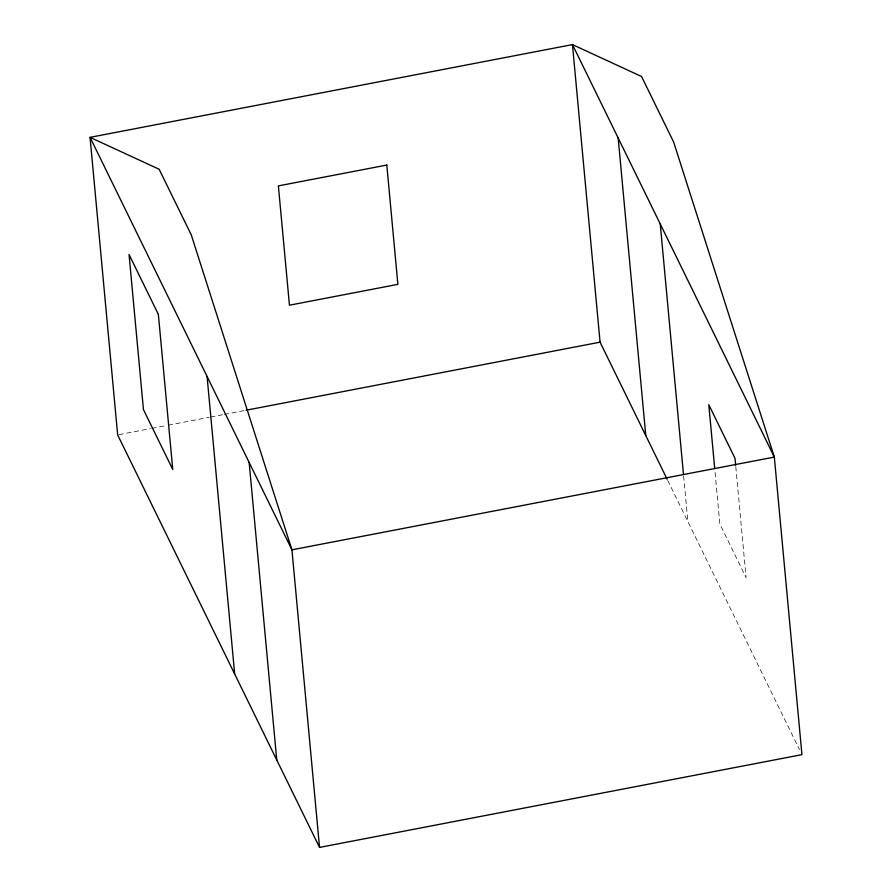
<?xml version="1.0" encoding="UTF-8"?>
<svg xmlns="http://www.w3.org/2000/svg" width="892" height="892" viewBox="0 0 892 892"><rect width="100%" height="100%" fill="white"/><g stroke="black" fill="none" stroke-linecap="round" stroke-linejoin="round"><path stroke-width="0.67" stroke-dasharray="4.46 3.34" d="M119.026 434.649L150.458 428.606M151.83 428.35L166.86 425.462M168.231 425.194L209.219 417.311M210.59 417.055L222.888 414.691M224.26 414.423L244.754 410.487M667.729 480.431L799.5 749.659M735.788 466.639L746.08 577.615L719.855 524.039L714.838 469.939M683.618 475.871L687.855 521.541"/><path stroke-width="1.34" d="M246.125 410.22L600.071 342.171L667.116 479.182M319.537 847.4L801.941 754.654L774.334 457.083L673.672 142.14L641.56 76.522L572.463 44.6L90.059 137.346L117.666 434.917L319.537 847.4L291.929 549.829L191.267 234.886L159.155 169.257L90.059 137.346L291.929 549.829L774.334 457.083L572.463 44.6L600.071 342.171M735.655 465.245L735.008 458.31L708.794 404.734L714.715 468.545M660.247 223.959L683.484 474.477M618.178 138.004L645.775 435.575M249.147 462.402L276.754 759.984M207.078 376.435L234.674 674.018M386.805 165.053L278.382 185.893L289.454 305.198L397.877 284.358L386.805 165.053M158.363 314.397L129.05 254.499L143.445 409.595L172.758 469.493L158.363 314.397"/></g></svg>
